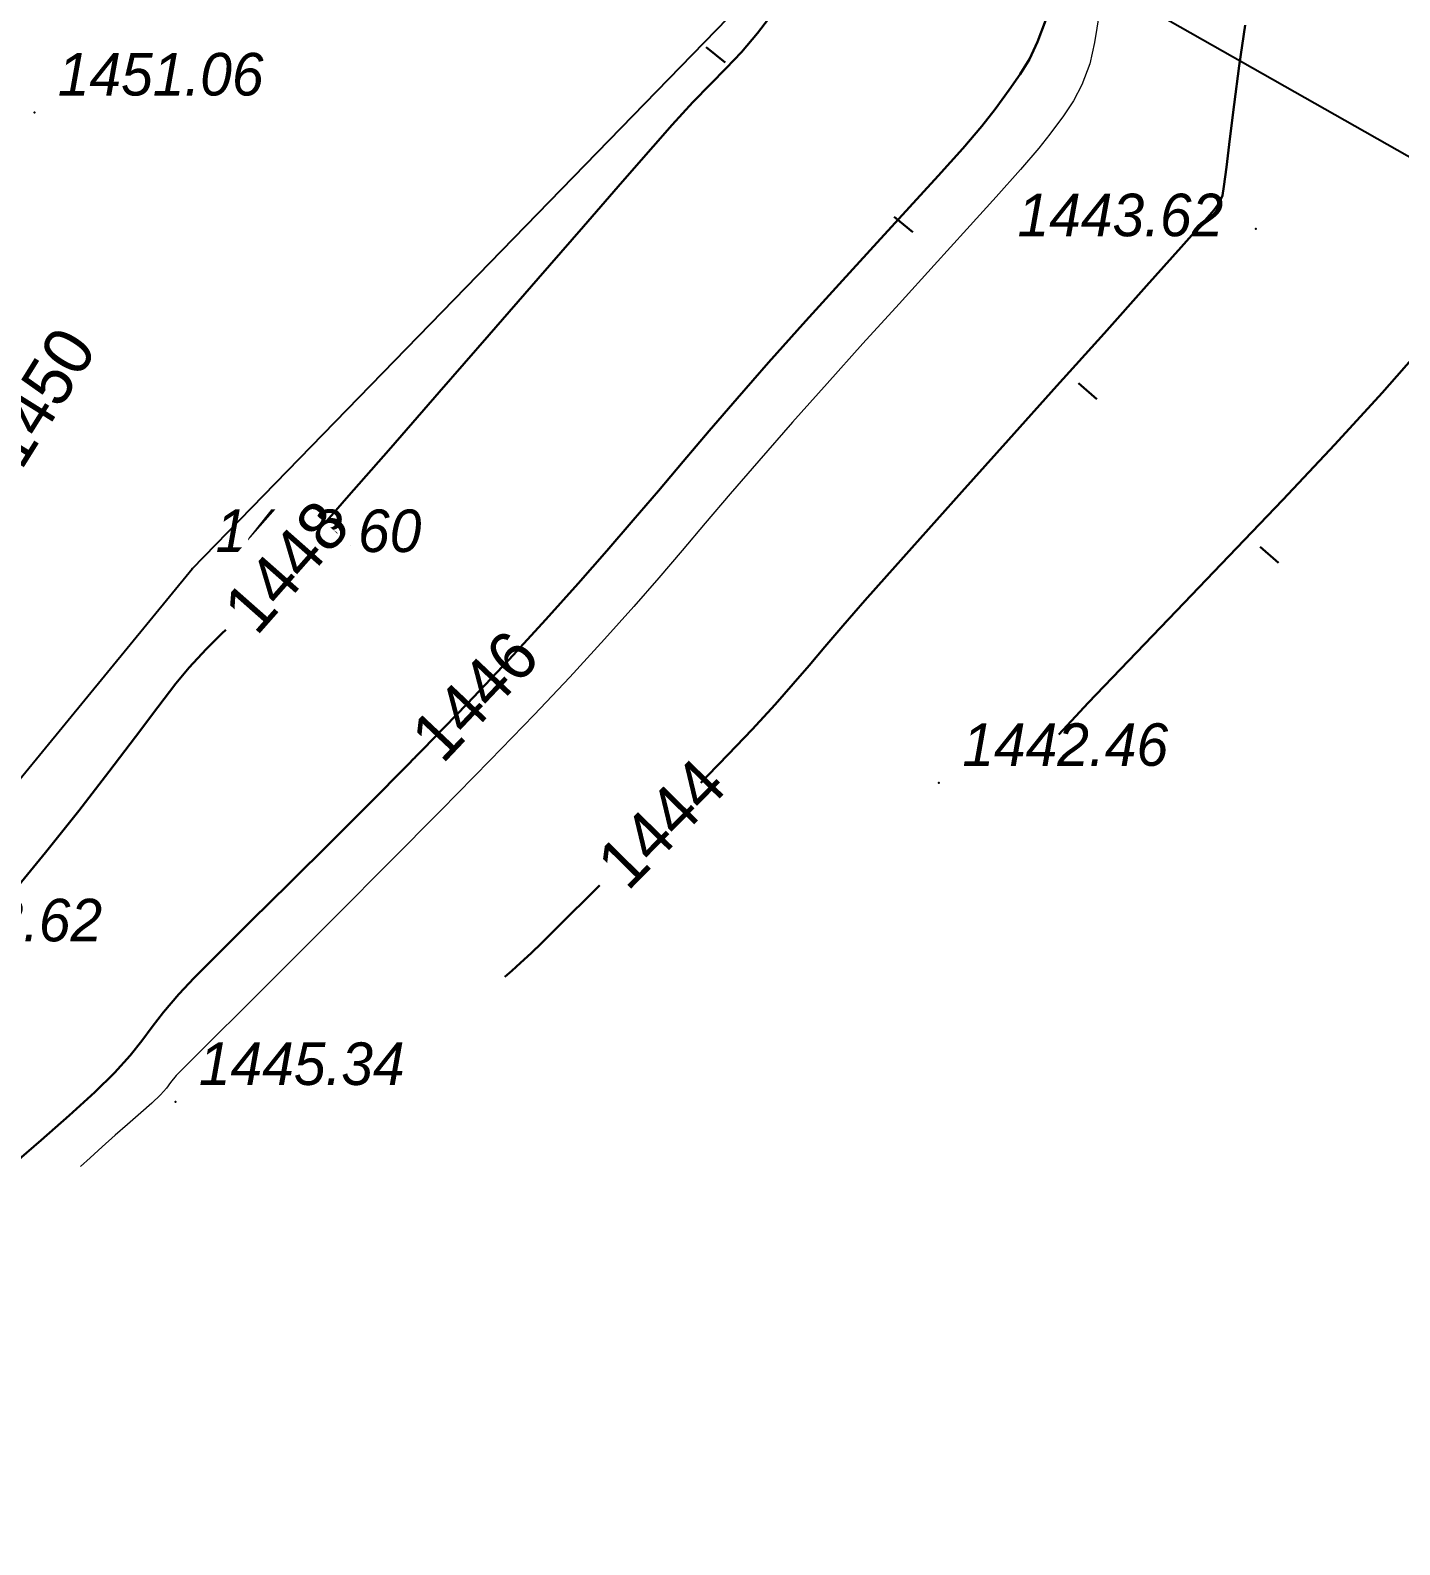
# Model space of a CAD drawing. Header units: millimetres. Extents: x 474337 to 1180020, y 4124662 to 4776603.
# Drawn here: x 758334 to 786481, y 4206343 to 4237460 of the extents above; entities that cross this region are included whole.
import ezdxf

# ---------------------------------------------------------------- set-up
doc = ezdxf.new("R2010")
doc.units = ezdxf.units.MM
doc.header["$PDMODE"] = 32
doc.header["$PDSIZE"] = 0.33
for name, color, linetype in [('(004) Точки рельефа', 7, 'Continuous'), ('(031) Горизонтали', 42, 'Continuous'), ('(040) Ограда', 7, 'Continuous')]:
    doc.layers.add(name, color=color, linetype=linetype)
doc.layers.add('(032) Горизонтали утолщенные', color=32, linetype='Continuous', lineweight=30)
doc.layers.add('(042) Бергштрих11', color=32, linetype='Continuous', lineweight=30)
doc.styles.add('D-431', font='')
doc.styles.add('P-131', font='')
doc.styles.get('D-431').set_extended_font_data('D431', italic=True)
doc.styles.get('P-131').set_extended_font_data('P131')
doc.linetypes.add('ОГРАДА_V_ПРОВ', pattern='A,2.5,["v",Standard,S=1,R=0,X=0,Y=0],5,["v",Standard,S=1,R=180,X=0,Y=0],2.5', length=10)

msp = doc.modelspace()

# ---------------------------------------------------------------- linework, layer by layer
at = {"layer": '(004) Точки рельефа', "linetype": 'ByBlock', "lineweight": -2}
for p in [(758417.5378526449, 4235772.202737808, 1449547.73710285), (783523.7807315588, 4233382.152192116, 1442111.593511946), (761660.9812452793, 4226391.354522705, 1447094.499973018), (777010.1820776463, 4221997.854427338, 1440955.483788076), (761316.9418205023, 4215441.267504692, 1443829.521616551)]:
    msp.add_point(p, dxfattribs=at)
at = {"layer": '(032) Горизонтали утолщенные', "color": 32, "linetype": 'Continuous', "lineweight": 30}
for points, elevation in [([(773663.4826653004, 4237904.041106224), (773284.229850173, 4237402.204305649), (772952.385479331, 4237011.086956978), (772639.3494240046, 4236678.802509308), (772316.5215526819, 4236353.464404106), (771955.3017344475, 4235983.186089516), (771527.0898405313, 4235516.081014633), (771135.2944772243, 4235069.714560509), (770509.6156511307, 4234353.13792038), (769703.4921154976, 4233428.257769585), (768770.3626233339, 4232356.980775833), (767763.665925622, 4231201.213617325), (766736.8407765627, 4230022.862961769), (765743.3259290457, 4228883.835484505), (764836.5601346493, 4227846.037855148), (764069.9821486473, 4226971.376749992), (763497.0307201147, 4226321.758835793), (763171.1446042061, 4225959.090788841), (762811.35194695, 4225584.746029854), (762516.0013278723, 4225296.511188507), (762243.1661919355, 4225036.105527878), (761950.9199880362, 4224745.248321533), (761597.3361642361, 4224365.658841133), (761324.7188590765, 4224035.868681908), (760954.4396600723, 4223554.262289047), (760494.1440583467, 4222943.514912605), (759951.4775444269, 4222226.301801682), (759334.0856078863, 4221425.298201561), (758649.61373806, 4220563.179363251), (757905.7074269056, 4219662.620532036)], 1446490.499973029), ([(783303.0497846603, 4237562.497012138), (783183.2958706617, 4236726.268701553), (783078.3416792154, 4235932.908285141), (782989.66503191, 4235226.283068657), (782918.7437524796, 4234650.26037693), (782867.0556629896, 4234248.707521439), (782836.078587532, 4234065.491818428), (782768.1237822771, 4233912.606830597), (782670.5698497295, 4233773.430914879), (782476.4590142965, 4233551.048167229), (781989.9702967405, 4233004.844808578), (781277.0796051025, 4232207.897203445), (780403.7628490925, 4231233.281726837), (779435.9959374666, 4230154.074742317), (778439.7547795773, 4229043.352621078), (777481.0152846575, 4227974.191729546), (776625.7533624172, 4227019.668439865), (775939.9449198246, 4226252.859122276), (775489.5658690929, 4225746.840140343), (775032.2028521299, 4225223.432650566), (774664.8908646107, 4224793.626818657), (774341.4335690737, 4224411.722495079), (774015.6346278191, 4224032.019528389), (773641.2977010012, 4223608.817764282), (773172.2264511585, 4223096.41705513), (772681.1793971062, 4222579.267989159), (772046.3840694427, 4221926.022137642), (771328.7255524397, 4221196.455996513), (770589.0889267921, 4220450.346060753), (769888.3592740297, 4219747.468826294), (769287.4216756821, 4219147.600786209), (768847.1612123251, 4218710.518438339), (768628.4629677534, 4218495.998278618), (768410.8401353359, 4218295.682779312), (768228.5512623787, 4218135.957192421), (768086.4889093637, 4218012.144322395)], 1442490.499973103), ([(786923.1396093369, 4230924.495625496), (786118.8630493879, 4230008.442097664), (785149.1828370094, 4228950.984268188), (784078.6895747185, 4227812.040184021), (782971.9738644361, 4226651.527900696), (781893.6263114214, 4225529.36547184), (780908.2375174761, 4224505.470943451), (780080.3980870247, 4223639.762376785), (779474.6986213923, 4222992.157815933)], 1440490.499973141)]:
    msp.add_lwpolyline(points, dxfattribs=dict(at, elevation=elevation))
at = {"layer": '(040) Ограда', "linetype": 'ОГРАДА_V_ПРОВ', "elevation": 1445874.49997304, "flags": 128}
msp.add_lwpolyline([(625282.9812422991, 4251590.354491234), (631318.9812438488, 4247171.354493141), (651433.9812437296, 4243995.35449791), (689851.9812430143, 4243338.354506493), (695694.9812432528, 4241824.354507446), (702484.9812436104, 4237633.354509354), (712723.981246829, 4226299.354511261), (727293.9812495708, 4209460.354515076), (741960.9812511206, 4206343.35451889), (755099.9812475443, 4218392.354520798), (761660.9812452793, 4226391.354522705), (775862.9812422991, 4240994.35452652), (795915.9812440872, 4229625.354529381)], dxfattribs=at)
at = {"layer": '(042) Бергштрих11', "color": 32, "linetype": 'Continuous', "lineweight": 30}
for p, q in [((772227.4385324717, 4237111.884114265, 1446490.499973029), (772616.9712280035, 4236798.412775993, 1446490.499973029)), ((776089.2126067877, 4233628.631792068, 1444490.499973066), (776476.1845722198, 4233312.004728317, 1444490.499973066)), ((779877.3291600943, 4230211.817255974, 1442490.499973103), (780253.570191145, 4229882.510882378, 1442490.499973103)), ((783609.7341455221, 4226845.253576279, 1440490.499973141), (783990.0178653002, 4226520.624105453, 1440490.499973141))]:
    msp.add_line(p, q, dxfattribs=at)

# ---------------------------------------------------------------- texts
at = {"layer": '(004) Точки рельефа', "linetype": 'ByBlock', "char_height": 874.9999999837019, "attachment_point": 4, "rotation": 1.257727448791041e-08, "style": 'D-431'}
for s, insert in [('1451.06', (758899.0615718365, 4236551.217733383, 1449547.73710285)), ('1443.62', (778625.6318591833, 4233659.348792076, 1442111.593511946)), ('1448.60', (762142.5049654245, 4227170.36951828, 1447094.499973018)), ('1442.46', (777491.7057968378, 4222776.869421959, 1440955.483788076)), ('1448.62', (755581.5049672127, 4219171.369516373, 1447107.499973017)), ('1445.34', (761798.4655406475, 4216220.282499313, 1443829.521616551))]:
    msp.add_mtext(s, dxfattribs=dict(at, insert=insert))

# ---------------------------------------------------------------- next in the draw order: wipeouts: each hides what was drawn before it
for points, z in [([(758298.9772520881, 4227943.441881517), (759927.7211812335, 4230546.723886429), (758392.491152462, 4231507.240873435), (756763.747223524, 4228903.958868522)], 1448490.499972992), ([(763059.7896640521, 4224522.639431298), (765040.7870701002, 4226768.7135989275), (763682.6216877822, 4227966.591272814), (761701.6242823355, 4225720.517105184)], 1446490.499973029), ([(766866.1065945475, 4221891.670213035), (768934.7172209214, 4224079.920062046), (767618.715525288, 4225323.971372153), (765550.1048990141, 4223135.721523941)], 1444490.499973066), ([(770649.379828289, 4219290.8249953175), (772722.419536818, 4221398.261254801), (771457.9365479288, 4222642.105965932), (769384.8968391073, 4220534.669707228)], 1442490.499973103)]:
    msp.add_wipeout(points).translate(0, 0, z).dxf.layer = '(032) Горизонтали утолщенные'

# ---------------------------------------------------------------- next in the draw order: linework, layer by layer
at = {"layer": '(031) Горизонтали', "color": 42, "linetype": 'Continuous', "lineweight": 0, "elevation": 1443990.499973075}
msp.add_lwpolyline([(780345.4382359982, 4238052.279633522), (780208.4797384739, 4237211.03383255), (780113.6303782463, 4236770.669866562), (779947.4100681543, 4236338.253941536), (779776.6587600708, 4236012.54979229), (779569.2137056589, 4235703.840647697), (779292.9121550322, 4235322.409736633), (779066.0498422384, 4235038.662456512), (778688.481746316, 4234602.318965912), (778186.1351813078, 4234038.796940804), (777584.9374570847, 4233373.514057159), (776910.8158844709, 4232631.887991905), (776189.6977766752, 4231839.336423874), (775447.510445714, 4231021.277029991), (774710.1812025309, 4230203.127485275), (774003.637357831, 4229410.305467606), (773305.1578116417, 4228613.269318581), (772719.6747090816, 4227933.040551186), (772208.6544663906, 4227331.499463081), (771733.5635020733, 4226770.526353836), (771255.868232131, 4226212.001525879), (770737.035073638, 4225617.80527401), (770138.5304423571, 4224949.817902565), (769421.8207591772, 4224169.919705391), (768688.3883744478, 4223395.308681488), (767787.5955023766, 4222465.509695053), (766775.9223877192, 4221435.029464722), (765709.849277854, 4220358.374698639), (764645.8564194441, 4219290.052112579), (763640.4240605831, 4218284.568418503), (762750.0324457884, 4217396.430333138), (762031.161822319, 4216680.144566536), (761540.2924381495, 4216190.217831612), (761333.9045368433, 4215981.156846046), (761217.8698792458, 4215840.237314224), (761130.9313178062, 4215723.67951107), (761011.6328811646, 4215586.192543983), (760832.7430547476, 4215415.90423584), (760606.2063928843, 4215218.951982498), (760329.3310133219, 4214977.059224129), (760081.1258149147, 4214755.471004486), (759814.4093817472, 4214517.35665226), (759564.4108899832, 4214294.16744709), (759366.3595169783, 4214117.354667664)], dxfattribs=at)
at = {"layer": '(032) Горизонтали утолщенные', "color": 32, "linetype": 'Continuous', "lineweight": 30, "elevation": 1444490.499973066}
msp.add_lwpolyline([(779206.1476429701, 4237672.395882607), (779036.9406343699, 4237219.962554932), (778869.2744771242, 4236868.538748741), (778682.299685359, 4236559.965623856), (778455.1667735577, 4236236.08432579), (778167.0262572765, 4235838.736011505), (777895.3417680264, 4235493.304308891), (777499.1855720282, 4235033.031567574), (776996.4145507812, 4234471.698633194), (776404.8855823278, 4233823.086344719), (775742.4555487633, 4233100.975553513), (775026.9813293219, 4232319.14709568), (774276.319803834, 4231491.38182354), (773508.3278545141, 4230631.460577965), (772864.6685436964, 4229896.895951271), (772288.2440209389, 4229227.713720322), (771755.6714195013, 4228601.933036804), (771243.5678702593, 4227997.573052406), (770728.5505056381, 4227392.652918816), (770187.2364560366, 4226765.191783905), (769596.2428569794, 4226093.208805084), (768932.1868367195, 4225354.723134041), (768171.6855282784, 4224527.753922462), (767314.2712645531, 4223620.750637054), (766398.9917918444, 4222677.451451302), (765461.7373626232, 4221728.808572769), (764538.3982307911, 4220805.774205208), (763664.8646476269, 4219939.300556183), (762877.0268665552, 4219160.339830399), (762210.7751396894, 4218499.844231606), (761701.9997205734, 4217988.765969276), (761386.590862155, 4217658.057243347), (761072.2601274252, 4217288.469678879), (760837.274930954, 4216981.671644211), (760627.1301134825, 4216697.494748116), (760387.3205208778, 4216395.770601273), (760063.3409917355, 4216036.330813408), (759658.1958671808, 4215640.686680794), (759131.5456461906, 4215161.008421898), (758555.9858554602, 4214653.959571838), (758004.1120206118, 4214176.203656197)], dxfattribs=at)

# ---------------------------------------------------------------- next in the draw order: texts
at = {"layer": '(032) Горизонтали утолщенные', "style": 'P-131'}
for s, rotation, p in [('1450', 57.96783505159696, (758147.6361612082, 4228396.52956295, 1448490.499972992)), ('1448', 48.58828038630649, (762984.3134148121, 4224994.334149361, 1446490.499973029)), ('1446', 46.60987622537128, (766806.9595614672, 4222365.689413071, 1444490.499973066)), ('1444', 45.47141349474321, (770612.9332499504, 4219752.871715546, 1442490.499973103))]:
    msp.add_text(s, height=999.9999999813735, rotation=rotation, dxfattribs=at).set_placement(p)

doc.saveas('drawing.dxf')
